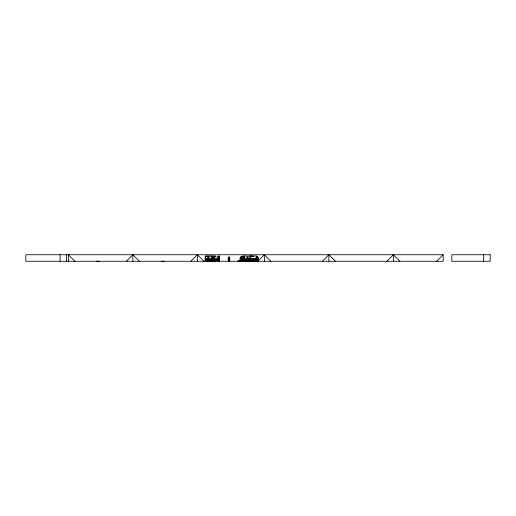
<?xml version="1.0" encoding="UTF-8"?>
<svg xmlns="http://www.w3.org/2000/svg" width="516" height="516" viewBox="0 0 516 516"><rect width="100%" height="100%" fill="white"/><g stroke="black" fill="none" stroke-linecap="round" stroke-linejoin="round"><path stroke-width="0.77" d="M208.064 261.077L208.212 259.419M210.302 261.077L210.302 258.864M205.484 258.29L205.645 256.8M205.613 258.29L205.574 257.897L205.716 258.826M207.767 261.167L207.767 260.812L207.954 261.167M210.135 260.844L210.193 261.167M205.594 257.207L205.536 261.264M256.691 258.426L256.555 258.826L255.646 258.826M258.052 258.303L257.916 258.703L257 258.703L256.884 258.303M229.594 258.426L229.459 258.826L228.517 258.826L228.395 258.426M241.494 258.426L241.353 258.826L240.411 258.826L240.288 258.426M256.104 257.716L256.304 256.8M228.788 258.277L228.994 257.897L229.349 258.271L229.33 257.349L228.807 257.349L228.807 258.103L229.181 258.103L229.233 257.342L228.988 257.716L228.788 257.361M240.682 258.277L240.888 257.897L241.236 258.29L240.972 257.813C242.004 257.136 239.837 257.103 240.804 257.806L240.675 258.284M229.381 258.103L228.607 258.103L228.794 256.8L229.381 257.349L229.568 261.148M256.858 261.264C255.639 255.762 259.245 255.414 258.019 261.148M229.594 261.264C230.845 255.723 227.143 255.723 228.369 261.264M228.524 257.22L228.395 261.148M206.503 261.264L213.121 261.064M206.922 261.264L206.529 261.231M209.793 261.167L210.335 261.257M126.356 261.264L132.889 254.736L139.423 261.264M190.868 261.264L197.402 254.736L203.93 261.264M257.826 261.264L264.36 254.736L270.894 261.264M322.339 261.264L328.873 254.736L335.406 261.264M386.852 261.264L393.379 254.736L399.913 261.264M436.659 261.264L443.192 254.736L443.192 261.264L25.8 261.264L25.8 254.736L443.192 254.736M214.901 260.232L216.907 260.264L217.43 259.438L214.901 259.019L214.869 261.264M205.413 258.864L205.413 261.083M207.651 258.864L207.651 261.077M209.896 258.864L209.896 261.077M228.775 258.284L228.769 257.349M217.41 259.845L216.21 259.78L216.514 259.245L217.41 259.445M217.346 259.709L216.475 259.709L217.346 259.574M212.263 258.703L210.767 258.78M212.27 261.231L210.767 261.231M212.676 258.677L214.101 258.651M243.333 261.264L242.881 261.231M242.784 258.735L243.52 258.735M206.897 259.509L207.245 259.509M252.814 259.554L252.466 259.554M251.266 256.175L250.905 256.175L253.769 256.175M211.921 258.735L211.734 258.735M242.997 258.703L243.359 258.735M242.249 261.231L242.591 261.231M206.916 256.175L205.639 256.252M207.78 256.175L209.309 256.175M210.76 256.175L212.295 256.2L211.341 256.252M212.566 256.149L214.101 256.123M219.429 256.175L217.9 256.207L219.423 256.252M242.03 256.175L244.823 256.175M242.036 256.252L244.449 256.207M241.088 256.8L240.501 257.349L240.701 258.426L241.275 258.103L241.075 256.813L241.088 257.207M211.341 256.929L212.295 256.929L211.334 257.026M214.108 256.929L212.56 256.929L214.288 257.033L213.792 257.033M217.9 256.929L219.429 256.929L217.887 257.026M242.036 256.929L244.719 256.929M242.023 257.026L244.732 257.026M211.341 257.078L212.295 257.078M217.9 257.078L219.429 257.078M242.036 257.078L244.719 257.078M205.652 257.207L205.458 261.264M241.494 261.264C242.739 255.723 239.037 255.723 240.269 261.264M256.291 257.22L256.691 257.349L256.678 261.264M257.284 257.232L257.284 257.981L257.8 257.245L257.806 258.168L257.471 257.781L257.136 258.168L257.387 257.69C256.446 257.065 258.194 257.007 257.465 257.6L257.271 257.245M205.645 257.349L205.62 258.103M212.566 257.774L214.095 257.774M211.334 257.929L212.302 257.884M212.56 257.826L214.108 257.826M217.887 257.929L219.435 257.884M242.023 257.884L244.732 257.929M258.052 257.884L257.897 261.148M205.226 258L205.613 257.981M211.341 257.981L212.295 257.981M217.9 257.981L219.429 257.981M240.282 258L240.404 261.264M241.482 258L241.353 261.264M242.036 257.981L244.719 257.981M205.645 258.103L205.594 258.826M211.341 258.684L212.289 258.684M217.9 258.684L219.423 258.684M242.036 258.684L244.719 258.684M205.381 258.735L207.458 258.78M207.787 258.78L209.309 258.78M212.573 258.722L214.095 258.722M217.926 258.735L219.429 258.703L219.036 258.703M244.823 258.78L242.262 258.735M250.879 258.78L253.769 258.78M247.087 258.826L248.028 258.826M249.925 258.826L250.776 258.826L250.679 261.264M251.324 258.826L252.266 258.826M254.317 258.826L255.233 258.826M214.901 259.129L216.946 259.142M205.226 259.284L211.76 259.284M244.332 259.284L256.633 259.284M212.573 259.4L214.101 259.4M212.56 259.503L214.108 259.503M212.573 259.554L214.101 259.554M214.901 260.129L216.946 260.129M205.387 260.361L207.458 260.361M207.787 260.361L209.309 260.361M210.767 260.361L212.295 260.361M212.56 260.354L214.108 260.399M217.9 260.361L219.429 260.361M242.036 260.361L244.823 260.361M250.879 260.361L253.769 260.361M205.374 260.457L207.471 260.412M207.774 260.412L209.322 260.412M210.754 260.412L212.302 260.412M212.573 260.457L214.101 260.457M217.887 260.412L219.442 260.457M242.023 260.412L244.829 260.412M250.866 260.412L253.782 260.457M205.22 261.148L205.865 261.148M229.588 261.148L228.511 261.18M249.512 261.148L250.892 261.148M251.208 261.148L251.305 258.651M256.517 261.148L258.213 261.077M97.156 261.199L96.157 261.264M162.198 261.199L161.205 261.264M209.315 261.231L204.807 261.264M212.573 261.18L214.101 261.212M217.9 261.231L219.635 261.264M247.08 261.18L248.035 261.18M249.454 261.264L253.769 261.231M253.962 261.264L256.923 261.264M211.721 261.231L212.076 261.231M218.474 258.735L218.004 258.735M74.91 261.264L68.376 254.736L68.376 261.264M257.091 257.981L257.839 257.981L257.658 256.684L257.091 257.232L257.033 261.148M256.11 257.897L256.446 258.29L256.439 257.368L256.536 261.264L256.633 256.013L244.332 256.013L244.326 261.264M483.666 254.736L483.666 261.264M393.379 254.736L393.379 261.264M328.873 254.736L328.873 261.264M264.36 254.736L264.36 261.264M256.897 257.232L256.987 261.148M256.291 257.349L256.291 258.103M255.639 258.651L255.672 261.264M255.523 258.651L255.53 261.264M255.362 258.651L255.356 261.264M255.246 258.651L255.214 261.264M254.343 261.264L254.311 258.651L254.298 261.264M254.195 258.651L254.195 261.264M252.395 258.651L252.408 261.264M252.279 258.651L252.266 261.264M251.195 258.651L251.292 261.264M250.879 258.651L250.892 261.264M250.782 258.651L250.776 261.264M250.57 258.651L250.57 261.264M250.499 258.651L250.531 261.264M250.144 255.897L250.163 261.264M250.105 256.013L250.086 261.264M249.912 258.651L249.925 261.264M249.821 258.651L249.86 261.264M248.157 258.651L248.17 261.264M248.041 258.651L248.035 261.264M247.067 258.651L247.08 261.264M246.958 258.651L246.945 261.264M246.564 261.264L237.766 261.264M245.113 258.651L245.126 261.264M244.997 258.651L244.984 261.264M244.449 258L244.461 261.264M239.901 261.264L239.901 260.857L238.392 260.857L238.386 261.264L238.476 260.857M239.888 260.857L239.817 261.264M239.592 260.857L239.592 261.264M239.521 260.857L239.521 261.264M239.45 260.857L239.45 261.264M239.269 260.857L239.269 261.264M239.179 260.857L239.205 261.264M238.798 260.857L238.721 261.264M238.656 260.857L238.656 261.264M219.048 258L219.048 261.264L219.003 256.013M215.553 261.264L214.327 261.264M215.017 259.045L215.004 261.264M213.121 261.264L206.587 261.264M211.766 261.264L211.76 256.013L205.226 256.013L205.22 261.264M211.65 258L211.637 261.264M205.736 258.651L205.787 261.264M205.69 258.651L205.703 261.264M205.336 258L205.349 261.264M197.402 254.736L197.402 261.264M164.365 261.264L162.553 261.264M132.889 254.736L132.889 261.264M99.317 261.264L97.505 261.264M66.629 254.736L66.629 261.264M60.095 254.736L60.095 261.264M213.959 257.033A1.032 1.032 0 0 1 214.991 256.007A1.032 1.032 0 0 1 216.023 257.033L215.836 257.033A0.858 0.858 0 0 0 214.972 256.175A0.858 0.858 0 0 0 214.114 257.033M241.088 257.361L240.882 257.716L240.662 257.349L240.701 258.103L241.075 258.103L241.095 257.355M216.391 259.032L215.875 259.438L216.391 260.264L216.391 259.032M213.721 256.123L213.34 256.123L213.721 256.117M490.2 254.736L451.822 254.736L451.822 261.264L490.2 261.264L490.2 254.736M208.896 257L207.774 257L207.774 258.123L208.896 258.123L208.896 257M248.009 257L246.887 257L246.887 258.123L248.009 258.123L248.009 257M207.471 259.509L205.374 259.509L207.471 259.554M209.322 259.509L207.774 259.509L209.322 259.554M212.302 259.509L210.754 259.509L212.302 259.554M219.442 259.509L217.887 259.509L219.442 259.554M244.829 259.509L242.023 259.509L244.829 259.554M253.782 259.509L250.866 259.509L253.782 259.554M239.089 261.264L239.069 260.857L239.031 261.264"/></g></svg>
